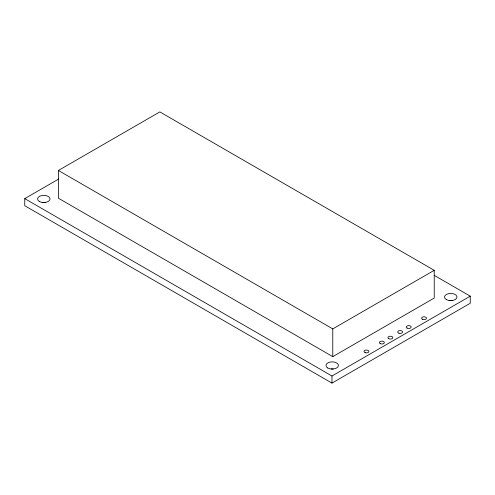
<?xml version="1.0" encoding="UTF-8"?>
<svg xmlns="http://www.w3.org/2000/svg" width="495" height="495" viewBox="0 0 495 495"><rect width="100%" height="100%" fill="white"/><g stroke="black" fill="none" stroke-linecap="round" stroke-linejoin="round"><path stroke-width="0.74" d="M58.391 170.478L159.848 111.901L434.239 270.32L434.239 298.052L332.782 356.629L58.391 198.21L58.391 170.478L332.782 328.89L434.239 270.32M434.109 275.294L470.25 296.165L470.25 303.262L331.966 383.099L24.75 205.728L24.75 198.631L58.818 178.961M24.75 198.631L331.966 376.002L470.25 296.165M332.782 328.89L332.782 356.629M331.966 376.002L331.966 383.099M449.12 300.632A6.249 3.607 0 0 1 452.356 300.632M331.106 369.004A6.249 3.607 0 0 1 333.284 369.004M42.18 202.566A6.249 3.607 0 0 1 45.416 202.566M406.995 328.055A2.444 1.411 0 0 0 411.085 327.424A2.444 1.411 0 0 0 408.09 325.691A2.444 1.411 0 0 0 406.995 328.055M388.655 338.642A2.444 1.411 0 0 0 392.745 338.011A2.444 1.411 0 0 0 389.751 336.278A2.444 1.411 0 0 0 388.655 338.642M422.315 319.207A2.444 1.411 0 0 0 426.405 318.576A2.444 1.411 0 0 0 423.411 316.85A2.444 1.411 0 0 0 422.315 319.207M398.951 333.215A2.444 1.411 0 0 0 402.621 331.99A2.444 1.411 0 0 0 398.951 330.765A2.444 1.411 0 0 0 398.951 333.215M380.148 343.555A2.444 1.411 0 0 0 384.238 342.924A2.444 1.411 0 0 0 381.243 341.191A2.444 1.411 0 0 0 380.148 343.555M365.23 352.681A2.444 1.411 0 0 0 368.899 351.462A2.444 1.411 0 0 0 365.23 350.237A2.444 1.411 0 0 0 365.23 352.681M39.377 201.502A6.249 3.607 0 0 0 49.834 199.887A6.249 3.607 0 0 0 42.18 195.469A6.249 3.607 0 0 0 39.377 201.502M446.317 299.568A6.249 3.607 0 0 0 456.774 297.953A6.249 3.607 0 0 0 449.12 293.535A6.249 3.607 0 0 0 446.317 299.568M327.777 368.008A6.249 3.607 0 0 0 338.233 366.393A6.249 3.607 0 0 0 330.573 361.975A6.249 3.607 0 0 0 327.777 368.008"/></g></svg>
